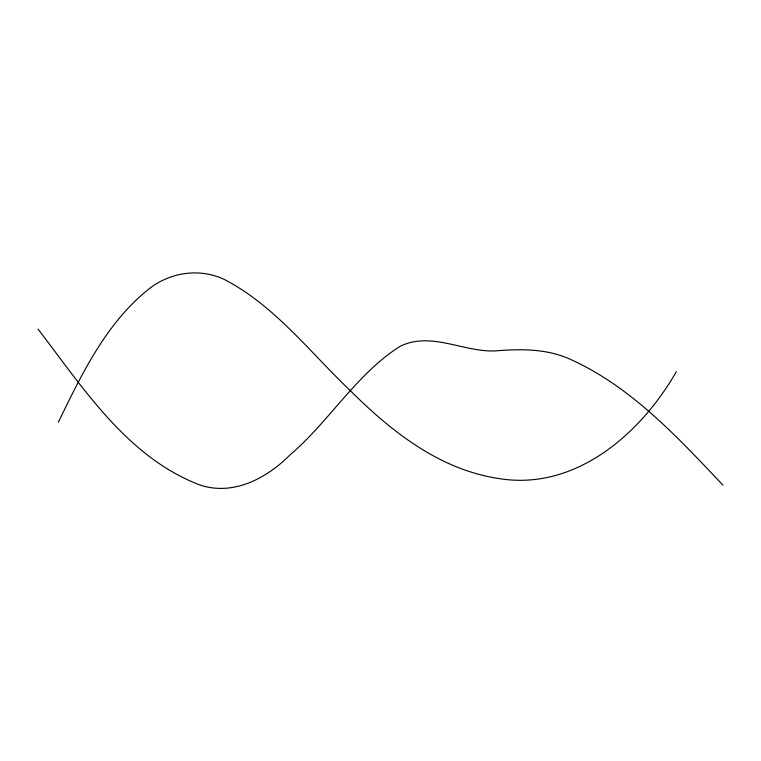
<?xml version="1.0" encoding="UTF-8"?>
<svg xmlns="http://www.w3.org/2000/svg" width="761" height="761" viewBox="0 0 761 761"><rect width="100%" height="100%" fill="white"/><g stroke="black" fill="none" stroke-linecap="round" stroke-linejoin="round"><path stroke-width="1.14" d="M58.312 422.317C81.855 373.908 106.302 322.588 149.527 288.486C170.978 271.858 201.028 267.739 225.513 280.058C275.824 306.712 310.926 353.399 351.62 391.925C391.953 431.934 439.782 469.347 497.466 478.298C574.526 491.891 640.496 434.246 676.348 371.663M722.95 485.138C677.728 437.413 631.297 386.816 570.322 359.316C546.902 348.652 520.914 348.795 495.83 350.888C463.772 352.533 431.164 331.064 400.086 346.331C355.996 374.307 329.132 421.737 289.656 455.249C266.664 478.308 233.256 496.067 200.2 485.071C127.877 457.875 83.035 387.825 38.05 329.104"/></g></svg>
